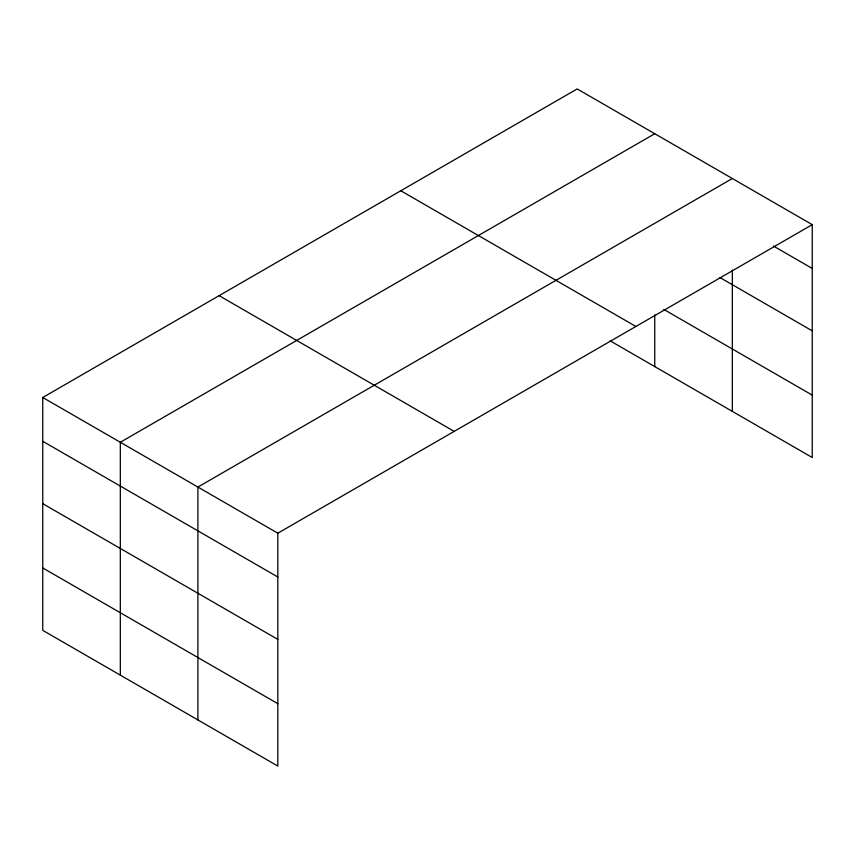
<?xml version="1.0" encoding="UTF-8"?>
<svg xmlns="http://www.w3.org/2000/svg" width="855" height="855" viewBox="0 0 855 855"><rect width="100%" height="100%" fill="white"/><g stroke="black" fill="none" stroke-linecap="round" stroke-linejoin="round"><path stroke-width="1.28" d="M812.25 224.651L577.178 88.931L42.75 397.49L42.75 630.349L277.822 766.069L277.822 533.199L812.25 224.651L812.25 457.511L610.256 340.899M732.329 270.095L732.329 411.373M654.748 133.722L120.32 442.27L120.32 675.129M732.329 178.513L197.9 487.061L197.9 719.921M773.433 246.037L812.25 268.449M719.782 277.458L812.25 330.842M663.875 309.467L812.25 395.128M400.813 190.761L635.885 326.471M219.115 295.659L454.187 431.38M42.75 397.49L277.822 533.199M42.75 441.287L277.822 577.007M42.75 503.68L277.822 639.39M42.75 567.955L277.822 703.676M654.748 314.811L654.748 366.581"/></g></svg>
